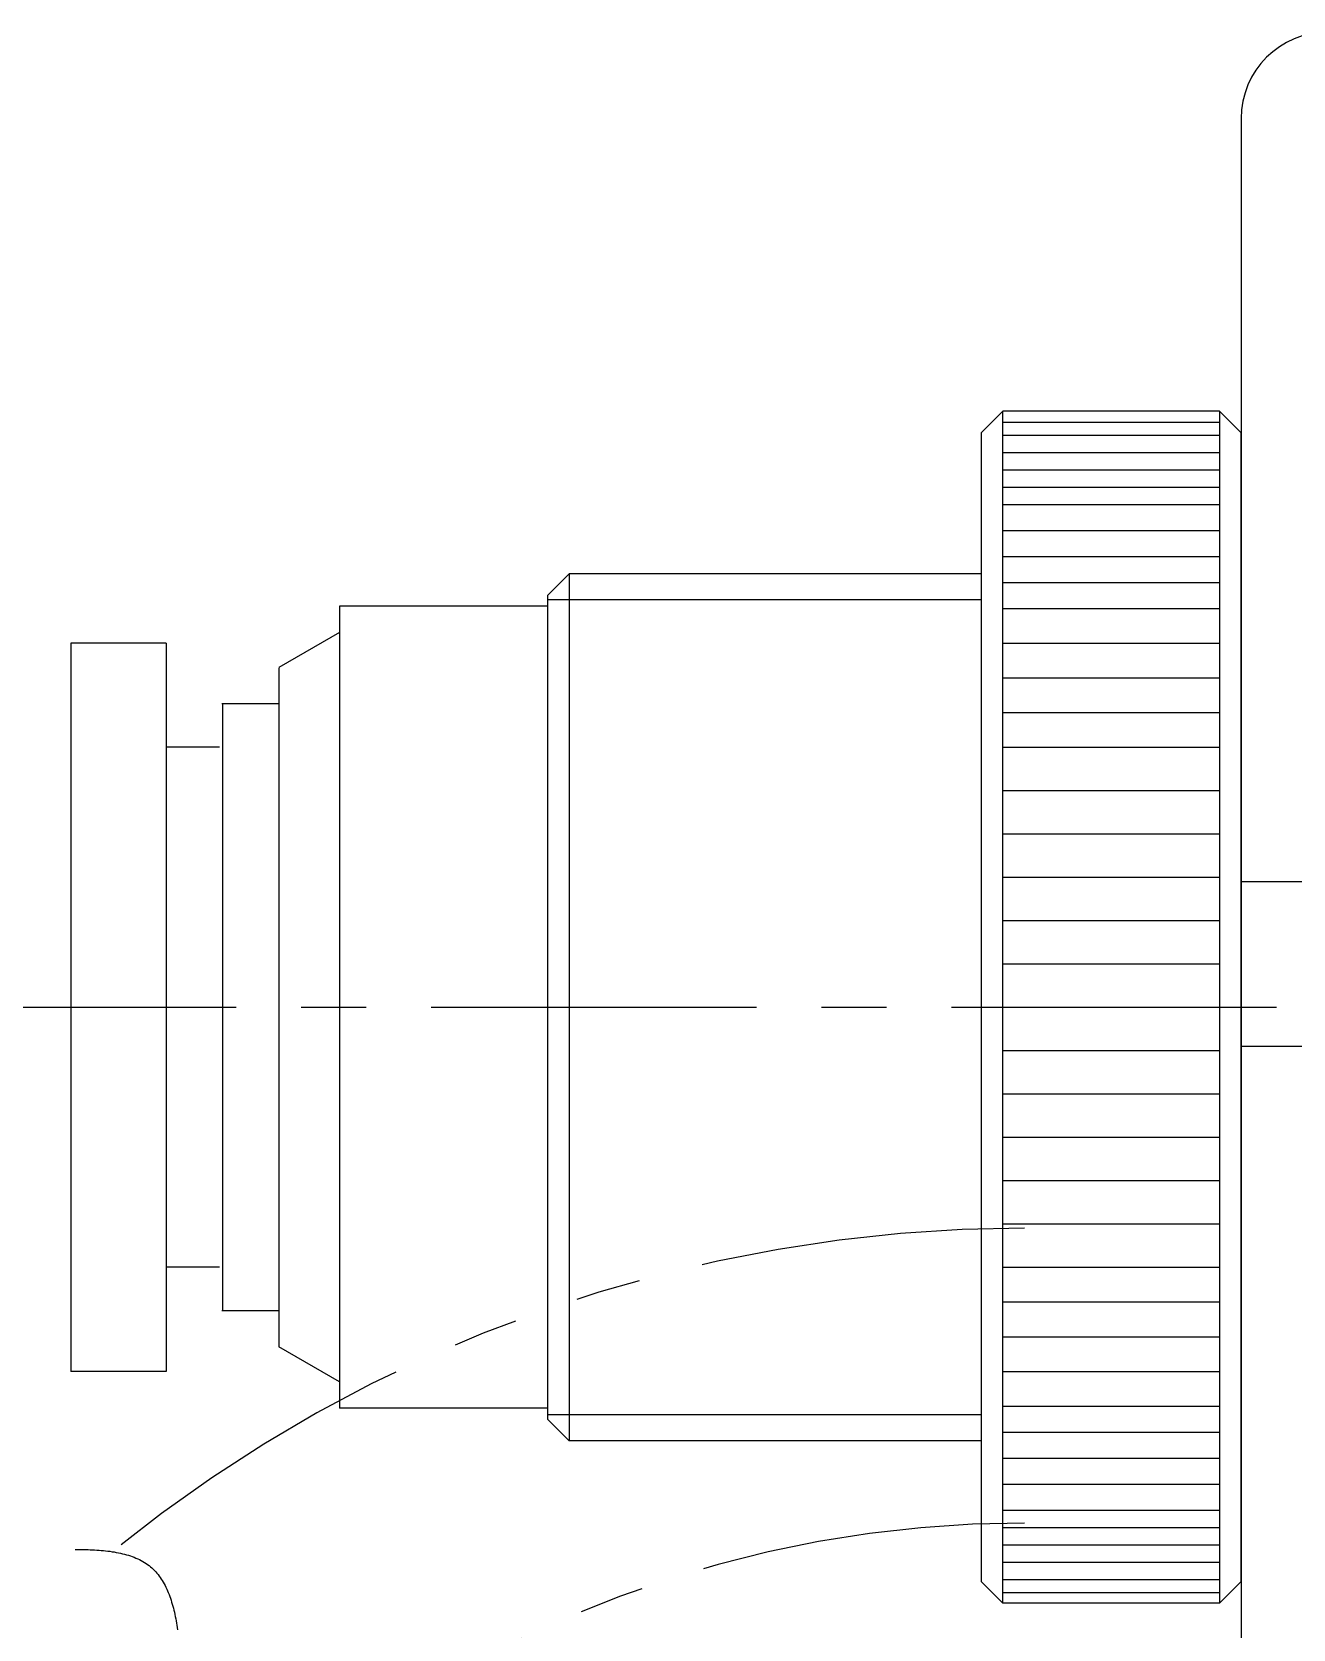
# Model space of a CAD drawing. Extents: x -649 to 408, y -49 to 438.
# Drawn here: x -501.85 to -472.76, y 179.5 to 216.35 of the extents above; entities that cross this region are included whole.
import ezdxf

# ---------------------------------------------------------------- set-up
doc = ezdxf.new("R2010")
doc.units = 0
for name, pattern in [('CENTER', [12, 7.5, -1.5, 1.5, -1.5]), ('CONTINOUS', [0]), ('PHANTOM', [15, 7.5, -1.5, 1.5, -1.5, 1.5, -1.5])]:
    doc.linetypes.add(name, pattern=pattern)
doc.layers.get('0').update_dxf_attribs({"linetype": 'CONTINUOUS'})
doc.layers.add('CENTER', color=1, linetype='CENTER')

msp = doc.modelspace()

# ---------------------------------------------------------------- linework, layer by layer
at = {"color": 7, "linetype": 'CONTINOUS'}
for p, q in [((-473.957, 214.347), (-473.957, 158.847)), ((-479.957, 207.097), (-479.457, 207.597)), ((-474.457, 207.597), (-479.457, 207.597)), ((-479.457, 180.097), (-479.457, 207.597)), ((-473.957, 207.097), (-474.457, 207.597)), ((-474.457, 207.597), (-474.457, 180.097)), ((-479.957, 207.097), (-479.957, 180.597)), ((-479.457, 207.347), (-474.457, 207.347)), ((-473.957, 180.597), (-473.957, 207.097)), ((-479.457, 207.047), (-474.457, 207.047)), ((-479.457, 206.647), (-474.457, 206.647)), ((-479.457, 206.247), (-474.457, 206.247)), ((-479.457, 205.847), (-474.457, 205.847)), ((-479.457, 205.447), (-474.457, 205.447)), ((-479.457, 204.847), (-474.457, 204.847)), ((-479.457, 204.247), (-474.457, 204.247)), ((-489.457, 203.847), (-489.957, 203.347)), ((-479.957, 203.847), (-489.457, 203.847)), ((-489.457, 203.847), (-489.457, 183.847)), ((-479.457, 203.647), (-474.457, 203.647)), ((-489.957, 203.097), (-494.757, 203.097)), ((-494.757, 203.097), (-494.757, 184.597)), ((-489.957, 203.347), (-489.957, 184.347)), ((-479.957, 203.247), (-489.957, 203.247)), ((-479.457, 203.047), (-474.457, 203.047)), ((-494.757, 202.491), (-496.157, 201.682)), ((-498.757, 202.247), (-500.957, 202.247)), ((-500.957, 202.247), (-500.957, 185.447)), ((-498.757, 202.247), (-498.757, 185.447)), ((-479.457, 202.247), (-474.457, 202.247)), ((-496.157, 201.675), (-496.157, 186.011)), ((-479.457, 201.447), (-474.457, 201.447)), ((-496.157, 200.847), (-497.469, 200.847)), ((-497.457, 200.847), (-497.457, 186.847)), ((-479.457, 200.647), (-474.457, 200.647)), ((-497.527, 199.847), (-498.757, 199.847)), ((-479.457, 199.847), (-474.457, 199.847)), ((-479.457, 198.847), (-474.457, 198.847)), ((-479.457, 197.847), (-474.457, 197.847)), ((-479.457, 196.847), (-474.457, 196.847)), ((-473.957, 196.747), (-470.957, 196.747)), ((-479.457, 195.847), (-474.457, 195.847)), ((-479.457, 194.847), (-474.457, 194.847)), ((-479.457, 193.847), (-474.457, 193.847)), ((-479.457, 192.847), (-474.457, 192.847)), ((-473.957, 192.947), (-470.957, 192.947)), ((-479.457, 191.847), (-474.457, 191.847)), ((-479.457, 190.847), (-474.457, 190.847)), ((-479.457, 189.847), (-474.457, 189.847)), ((-479.457, 188.847), (-474.457, 188.847)), ((-497.527, 187.847), (-498.757, 187.847)), ((-479.457, 187.847), (-474.457, 187.847)), ((-496.157, 186.847), (-497.469, 186.847)), ((-479.457, 187.047), (-474.457, 187.047)), ((-479.457, 186.247), (-474.457, 186.247)), ((-494.757, 185.203), (-496.157, 186.011)), ((-498.757, 185.447), (-500.957, 185.447)), ((-479.457, 185.447), (-474.457, 185.447)), ((-489.957, 184.597), (-494.757, 184.597)), ((-479.457, 184.647), (-474.457, 184.647)), ((-479.957, 184.447), (-489.957, 184.447)), ((-489.457, 183.847), (-489.957, 184.347)), ((-479.457, 184.047), (-474.457, 184.047)), ((-479.957, 183.847), (-489.457, 183.847)), ((-479.457, 183.447), (-474.457, 183.447)), ((-479.457, 182.847), (-474.457, 182.847)), ((-479.457, 182.247), (-474.457, 182.247)), ((-479.457, 181.847), (-474.457, 181.847)), ((-479.457, 181.447), (-474.457, 181.447)), ((-479.457, 181.047), (-474.457, 181.047)), ((-479.957, 180.597), (-479.457, 180.097)), ((-479.457, 180.647), (-474.457, 180.647)), ((-474.457, 180.097), (-473.957, 180.597)), ((-479.457, 180.347), (-474.457, 180.347)), ((-474.457, 180.097), (-479.457, 180.097))]:
    msp.add_line(p, q, dxfattribs=at)
at = {"color": 7}
msp.add_polyline3d([(-500.852, 181.341, 0), (-500.803, 181.34, 0), (-500.755, 181.34, 0), (-500.706, 181.339, 0), (-500.657, 181.338, 0), (-500.607, 181.337, 0), (-500.557, 181.335, 0), (-500.507, 181.333, 0), (-500.457, 181.331, 0), (-500.406, 181.328, 0), (-500.356, 181.325, 0), (-500.305, 181.321, 0), (-500.255, 181.317, 0), (-500.205, 181.312, 0), (-500.154, 181.307, 0), (-500.104, 181.301, 0), (-500.055, 181.295, 0), (-500.005, 181.287, 0), (-499.956, 181.28, 0), (-499.907, 181.271, 0), (-499.859, 181.262, 0), (-499.811, 181.252, 0), (-499.764, 181.241, 0), (-499.717, 181.229, 0), (-499.671, 181.217, 0), (-499.626, 181.204, 0), (-499.581, 181.189, 0), (-499.537, 181.174, 0), (-499.494, 181.158, 0), (-499.452, 181.141, 0), (-499.411, 181.123, 0), (-499.37, 181.104, 0), (-499.331, 181.084, 0), (-499.293, 181.063, 0), (-499.256, 181.04, 0), (-499.22, 181.017, 0), (-499.185, 180.992, 0), (-499.151, 180.966, 0), (-499.118, 180.94, 0), (-499.087, 180.912, 0), (-499.056, 180.883, 0), (-499.026, 180.853, 0), (-498.998, 180.823, 0), (-498.97, 180.791, 0), (-498.943, 180.758, 0), (-498.918, 180.725, 0), (-498.893, 180.69, 0), (-498.869, 180.655, 0), (-498.846, 180.619, 0), (-498.823, 180.582, 0), (-498.802, 180.544, 0), (-498.781, 180.505, 0), (-498.761, 180.465, 0), (-498.742, 180.425, 0), (-498.724, 180.384, 0), (-498.706, 180.342, 0), (-498.69, 180.3, 0), (-498.673, 180.256, 0), (-498.658, 180.213, 0), (-498.643, 180.168, 0), (-498.629, 180.123, 0), (-498.615, 180.077, 0), (-498.602, 180.031, 0), (-498.59, 179.984, 0), (-498.578, 179.936, 0), (-498.567, 179.888, 0), (-498.556, 179.839, 0), (-498.546, 179.79, 0), (-498.536, 179.74, 0), (-498.526, 179.69, 0), (-498.517, 179.64, 0), (-498.509, 179.589, 0), (-498.501, 179.537, 0), (-498.493, 179.485, 0)], dxfattribs=at)
at = {"color": 7, "linetype": 'CONTINOUS'}
msp.add_arc((-471.957, 214.347), 2, 90, 180, dxfattribs=at)
at = {"color": 3, "linetype": 'PHANTOM'}
for radius, end in [(33.4, 129.047), (26.6, 130.9943)]:
    msp.add_arc((-478.957, 155.347), radius, 90, end, dxfattribs=at)
at = {"layer": 'CENTER', "color": 1, "linetype": 'CENTER'}
msp.add_line((-504.64, 193.847), (-470.957, 193.847), dxfattribs=at)

doc.saveas('drawing.dxf')
